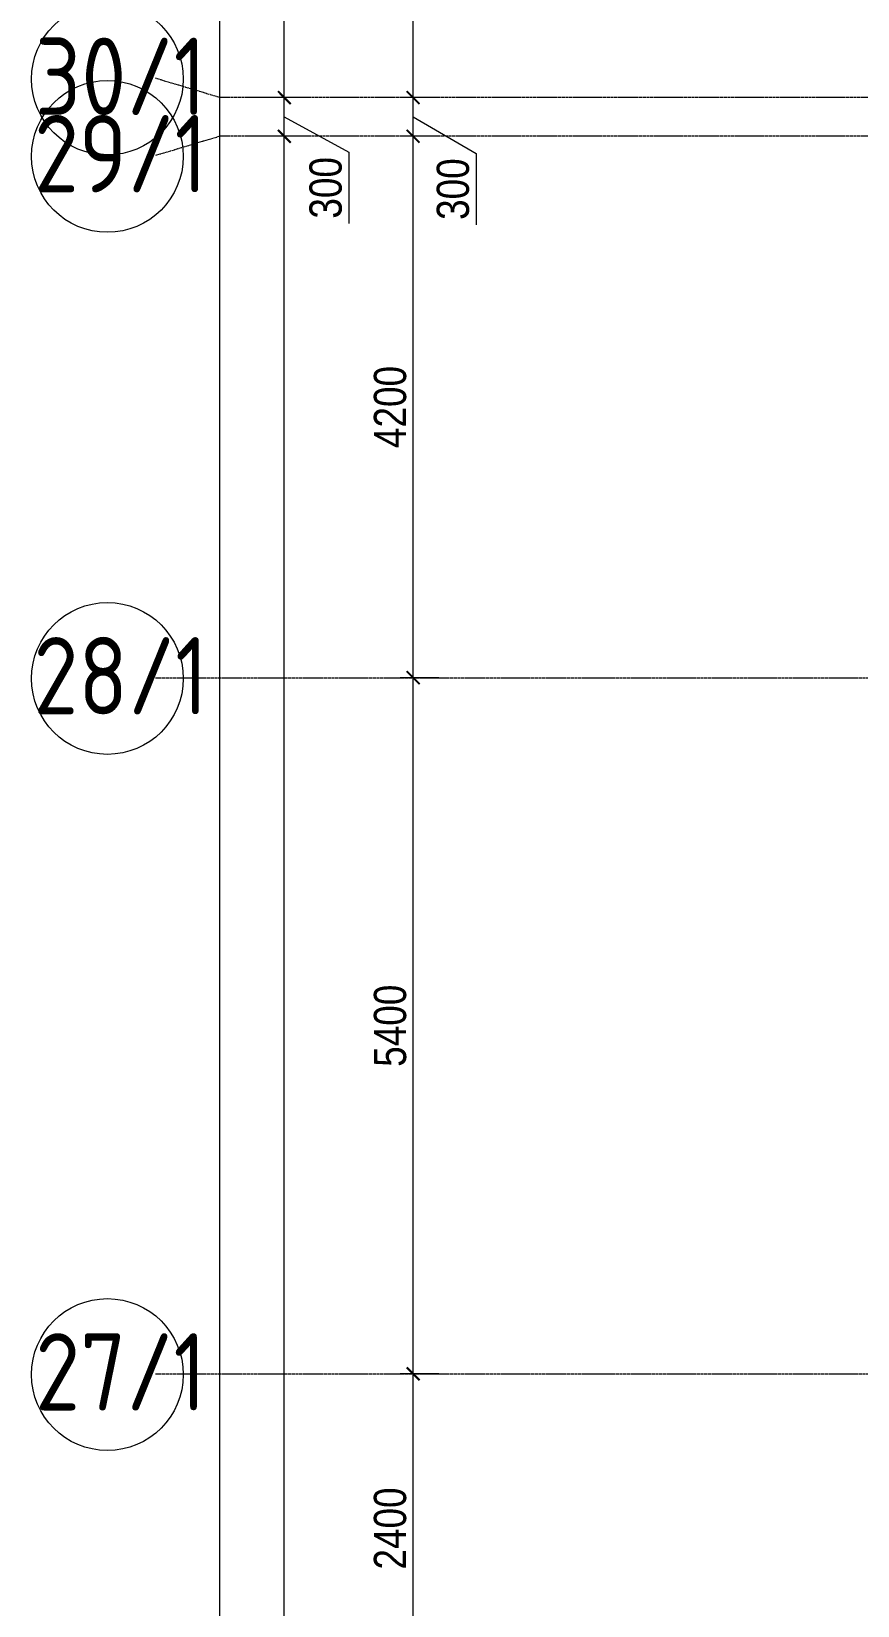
# Model space of a CAD drawing. Header units: millimetres. Extents: x -231292 to 573618, y -153144 to 564035.
# Drawn here: x -228692 to -222281, y 244298 to 256508 of the extents above; entities that cross this region are included whole.
import ezdxf
from ezdxf.enums import TextEntityAlignment as Align

# ---------------------------------------------------------------- set-up
doc = ezdxf.new("R2010")
doc.units = ezdxf.units.MM
doc.linetypes.add('CENTER2', pattern=[28.575, 19.05, -3.175, 3.175, -3.175])
doc.layers.get('0').update_dxf_attribs({"color": 250})
doc.layers.get('Defpoints').update_dxf_attribs({"color": 250})
doc.layers.add('РД_Оси_100', color=250, linetype='Continuous', lineweight=0)
doc.layers.add('РД_Оси_размер', color=250, linetype='Continuous', lineweight=0)
doc.styles.add('style1', font='ARIALN.TTF')
doc.styles.add('ккк', font='isocpeur.ttf', dxfattribs={"width": 0.85, "oblique": 15})
doc.dimstyles.new('Dim100_ареал', dxfattribs={"dimscale": 100, "dimtxt": 2.5, "dimasz": 1, "dimexe": 1, "dimexo": 1, "dimgap": 0.5, "dimtad": 1, "dimzin": 12, "dimdsep": 46, "dimtxsty": 'style1', "dimblk": 'ARCHTICK', "dimcen": 1, "dimdle": 1, "dimclrd": 256, "dimclre": 256, "dimaunit": 1, "dimadec": 0, "dimazin": 3, "dimtfac": 1, "dimtmove": 1, "dimatfit": 3, "dimldrblk": 'OPEN30', "dimfxl": 2, "dimfxlon": 1, "dimtolj": 1, "dimtzin": 0, "dimlwd": 9, "dimlwe": 9, "dimarcsym": 0})

# ---------------------------------------------------------------- blocks, each defined once
blk = doc.blocks.new('A-iden')
at = {"linetype": 'Continuous', "lineweight": 5}
blk.add_circle((-0.73, -4.06), 5.89, dxfattribs=at)
at = {"color": 0, "linetype": 'Continuous', "lineweight": 20, "style": 'ккк', "width": 0.85}
blk.add_attdef('ID', text='', height=6, dxfattribs=at).set_placement((0.31, -3.85), align=Align.MIDDLE_CENTER)
blk = doc.blocks.new('_ArchTick')
at = {"color": 0, "linetype": 'ByBlock', "const_width": 0.15}
blk.add_lwpolyline([(-0.5, -0.5), (0.5, 0.5)], dxfattribs=at)
blk = doc.blocks.new('*D355')
at = {"layer": 'Defpoints', "color": 0, "transparency": 16777216}
for p in [(-5455, 134700), (-2955, 134700), (-2955, 0)]:
    blk.add_point(p, dxfattribs=at)
at = {"layer": 'РД_Оси_размер', "lineweight": 9, "transparency": 16777216}
for p, q in [((-5255, 134700), (-5555, 134700)), ((-5455, -100), (-5455, 134800)), ((-5255, 0), (-5555, 0))]:
    blk.add_line(p, q, dxfattribs=at)
at = {"layer": 'РД_Оси_размер', "lineweight": 9, "transparency": 16777216, "xscale": 100, "yscale": 100, "zscale": 100}
for p, rotation in [((-5455, 134700), 90), ((-5455, 0), 270)]:
    blk.add_blockref('_ArchTick', p, dxfattribs=dict(at, rotation=rotation))
at = {"layer": 'РД_Оси_размер', "color": 0, "transparency": 16777216, "insert": (-5633, 67350), "char_height": 250, "attachment_point": 5, "rotation": 90, "style": 'style1'}
blk.add_mtext('\\A1;134700', dxfattribs=at)
blk = doc.blocks.new('_Open30')
at = {"color": 0, "linetype": 'ByBlock', "lineweight": -2}
for p, q in [((-1, 0.27), (0, 0)), ((0, 0), (-1, -0.27)), ((0, 0), (-1, 0))]:
    blk.add_line(p, q, dxfattribs=at)
blk = doc.blocks.new('*D379')
at = {"layer": 'Defpoints', "color": 0, "transparency": 16777216}
for p in [(-3955, 90900), (-2955, 90900), (-2955, 88500)]:
    blk.add_point(p, dxfattribs=at)
at = {"layer": 'РД_Оси_размер', "lineweight": 9, "transparency": 16777216}
for p, q in [((-3955, 88400), (-3955, 91000)), ((-3755, 90900), (-4055, 90900)), ((-3755, 88500), (-4055, 88500))]:
    blk.add_line(p, q, dxfattribs=at)
at = {"layer": 'РД_Оси_размер', "lineweight": 9, "transparency": 16777216, "xscale": 100, "yscale": 100, "zscale": 100}
for p, rotation in [((-3955, 90900), 90), ((-3955, 88500), 270)]:
    blk.add_blockref('_ArchTick', p, dxfattribs=dict(at, rotation=rotation))
at = {"layer": 'РД_Оси_размер', "color": 0, "transparency": 16777216, "insert": (-4133, 89700), "char_height": 250, "attachment_point": 5, "rotation": 90, "style": 'style1'}
blk.add_mtext('\\A1;2400', dxfattribs=at)
blk = doc.blocks.new('*D380')
at = {"layer": 'Defpoints', "color": 0, "transparency": 16777216}
for p in [(-3955, 96300), (-2955, 96300), (-2955, 90900)]:
    blk.add_point(p, dxfattribs=at)
at = {"layer": 'РД_Оси_размер', "lineweight": 9, "transparency": 16777216}
for p, q in [((-3955, 90800), (-3955, 96400)), ((-3755, 96300), (-4055, 96300)), ((-3755, 90900), (-4055, 90900))]:
    blk.add_line(p, q, dxfattribs=at)
at = {"layer": 'РД_Оси_размер', "lineweight": 9, "transparency": 16777216, "xscale": 100, "yscale": 100, "zscale": 100}
for p, rotation in [((-3955, 96300), 90), ((-3955, 90900), 270)]:
    blk.add_blockref('_ArchTick', p, dxfattribs=dict(at, rotation=rotation))
at = {"layer": 'РД_Оси_размер', "color": 0, "transparency": 16777216, "insert": (-4133, 93600), "char_height": 250, "attachment_point": 5, "rotation": 90, "style": 'style1'}
blk.add_mtext('\\A1;5400', dxfattribs=at)
blk = doc.blocks.new('*D381')
at = {"layer": 'Defpoints', "color": 0, "transparency": 16777216}
for p in [(-3955, 100500), (-2955, 100500), (-2955, 96300)]:
    blk.add_point(p, dxfattribs=at)
at = {"layer": 'РД_Оси_размер', "lineweight": 9, "transparency": 16777216}
for p, q in [((-3755, 100500), (-4055, 100500)), ((-3955, 96200), (-3955, 100600)), ((-3755, 96300), (-4055, 96300))]:
    blk.add_line(p, q, dxfattribs=at)
at = {"layer": 'РД_Оси_размер', "lineweight": 9, "transparency": 16777216, "xscale": 100, "yscale": 100, "zscale": 100}
for p, rotation in [((-3955, 100500), 90), ((-3955, 96300), 270)]:
    blk.add_blockref('_ArchTick', p, dxfattribs=dict(at, rotation=rotation))
at = {"layer": 'РД_Оси_размер', "color": 0, "transparency": 16777216, "insert": (-4133, 98400), "char_height": 250, "attachment_point": 5, "rotation": 90, "style": 'style1'}
blk.add_mtext('\\A1;4200', dxfattribs=at)
blk = doc.blocks.new('*D382')
at = {"layer": 'Defpoints', "color": 0, "transparency": 16777216}
for p in [(-3955, 100800), (-2955, 100800), (-2955, 100500)]:
    blk.add_point(p, dxfattribs=at)
at = {"layer": 'РД_Оси_размер', "lineweight": 9, "transparency": 16777216}
for p, q in [((-3955, 100400), (-3955, 100900)), ((-3755, 100800), (-4055, 100800)), ((-3955, 100650), (-3467, 100366)), ((-3755, 100500), (-4055, 100500)), ((-3467, 100366), (-3467, 99814))]:
    blk.add_line(p, q, dxfattribs=at)
at = {"layer": 'РД_Оси_размер', "lineweight": 9, "transparency": 16777216, "xscale": 100, "yscale": 100, "zscale": 100}
for p, rotation in [((-3955, 100800), 90), ((-3955, 100500), 270)]:
    blk.add_blockref('_ArchTick', p, dxfattribs=dict(at, rotation=rotation))
at = {"layer": 'РД_Оси_размер', "color": 0, "transparency": 16777216, "insert": (-3645, 100090), "char_height": 250, "attachment_point": 5, "rotation": 90, "style": 'style1'}
blk.add_mtext('\\A1;300', dxfattribs=at)
blk = doc.blocks.new('*D383')
at = {"layer": 'Defpoints', "color": 0, "transparency": 16777216}
for p in [(-3955, 104100), (-2955, 104100), (-2955, 100800)]:
    blk.add_point(p, dxfattribs=at)
at = {"layer": 'РД_Оси_размер', "lineweight": 9, "transparency": 16777216}
for p, q in [((-3955, 100700), (-3955, 104200)), ((-3755, 104100), (-4055, 104100)), ((-3755, 100800), (-4055, 100800))]:
    blk.add_line(p, q, dxfattribs=at)
at = {"layer": 'РД_Оси_размер', "lineweight": 9, "transparency": 16777216, "xscale": 100, "yscale": 100, "zscale": 100}
for p, rotation in [((-3955, 104100), 90), ((-3955, 100800), 270)]:
    blk.add_blockref('_ArchTick', p, dxfattribs=dict(at, rotation=rotation))
at = {"layer": 'РД_Оси_размер', "color": 0, "transparency": 16777216, "insert": (-4133, 102450), "char_height": 250, "attachment_point": 5, "rotation": 90, "style": 'style1'}
blk.add_mtext('\\A1;3300', dxfattribs=at)
blk = doc.blocks.new('*D400')
at = {"layer": 'Defpoints', "color": 0, "transparency": 16777216}
for p in [(-4955, 100500), (-2955, 100500), (-2955, 68700)]:
    blk.add_point(p, dxfattribs=at)
at = {"layer": 'РД_Оси_размер', "lineweight": 9, "transparency": 16777216}
for p, q in [((-4755, 100500), (-5055, 100500)), ((-4955, 68600), (-4955, 100600)), ((-4755, 68700), (-5055, 68700))]:
    blk.add_line(p, q, dxfattribs=at)
at = {"layer": 'РД_Оси_размер', "lineweight": 9, "transparency": 16777216, "xscale": 100, "yscale": 100, "zscale": 100}
for p, rotation in [((-4955, 100500), 90), ((-4955, 68700), 270)]:
    blk.add_blockref('_ArchTick', p, dxfattribs=dict(at, rotation=rotation))
at = {"layer": 'РД_Оси_размер', "color": 0, "transparency": 16777216, "insert": (-5133, 84600), "char_height": 250, "attachment_point": 5, "rotation": 90, "style": 'style1'}
blk.add_mtext('\\A1;31800', dxfattribs=at)
blk = doc.blocks.new('*D401')
at = {"layer": 'Defpoints', "color": 0, "transparency": 16777216}
for p in [(-4955, 100800), (-2955, 100800), (-2955, 100500)]:
    blk.add_point(p, dxfattribs=at)
at = {"layer": 'РД_Оси_размер', "lineweight": 9, "transparency": 16777216}
for p, q in [((-4955, 100400), (-4955, 100900)), ((-4755, 100800), (-5055, 100800)), ((-4955, 100650), (-4455, 100376)), ((-4755, 100500), (-5055, 100500)), ((-4455, 100376), (-4455, 99824))]:
    blk.add_line(p, q, dxfattribs=at)
at = {"layer": 'РД_Оси_размер', "lineweight": 9, "transparency": 16777216, "xscale": 100, "yscale": 100, "zscale": 100}
for p, rotation in [((-4955, 100800), 90), ((-4955, 100500), 270)]:
    blk.add_blockref('_ArchTick', p, dxfattribs=dict(at, rotation=rotation))
at = {"layer": 'РД_Оси_размер', "color": 0, "transparency": 16777216, "insert": (-4633, 100100), "char_height": 250, "attachment_point": 5, "rotation": 90, "style": 'style1'}
blk.add_mtext('\\A1;300', dxfattribs=at)
blk = doc.blocks.new('*D402')
at = {"layer": 'Defpoints', "color": 0, "transparency": 16777216}
for p in [(-4955, 134700), (-2955, 134700), (-2955, 100800)]:
    blk.add_point(p, dxfattribs=at)
at = {"layer": 'РД_Оси_размер', "lineweight": 9, "transparency": 16777216}
for p, q in [((-4755, 134700), (-5055, 134700)), ((-4955, 100700), (-4955, 134800)), ((-4755, 100800), (-5055, 100800))]:
    blk.add_line(p, q, dxfattribs=at)
at = {"layer": 'РД_Оси_размер', "lineweight": 9, "transparency": 16777216, "xscale": 100, "yscale": 100, "zscale": 100}
for p, rotation in [((-4955, 134700), 90), ((-4955, 100800), 270)]:
    blk.add_blockref('_ArchTick', p, dxfattribs=dict(at, rotation=rotation))
at = {"layer": 'РД_Оси_размер', "color": 0, "transparency": 16777216, "insert": (-5133, 117750), "char_height": 250, "attachment_point": 5, "rotation": 90, "style": 'style1'}
blk.add_mtext('\\A1;33900', dxfattribs=at)
blk = doc.blocks.new('СОШ_2200_АР_ОСИ_М100_28.05.24')
at = {"layer": 'РД_Оси_100', "linetype": 'CENTER2'}
for p, q in [((-5954.958, 96300), (119910, 96300)), ((-5954.958, 90900), (119910, 90900))]:
    blk.add_line(p, q, dxfattribs=at)
for points in [[(119910, 100950), (119410, 100800), (-5454.958, 100800), (-5954.958, 100950)], [(119910, 100350), (119410, 100500), (-5454.958, 100500), (-5954.958, 100350)]]:
    blk.add_lwpolyline(points, dxfattribs=at)
at = {"layer": 'РД_Оси_100', "color": 0, "xscale": 100, "yscale": 100, "zscale": 100}
for p, values in [((-6254.958, 101350), {'ID': '30/1'}), ((-6254.958, 100750), {'ID': '29/1'}), ((-6254.958, 96700), {'ID': '28/1'}), ((-6254.958, 91300), {'ID': '27/1'})]:
    blk.add_blockref('A-iden', p, dxfattribs=at).add_auto_attribs(values)
at = {"layer": 'РД_Оси_размер'}
for base, p1, p2, picture, middle in [((-5454.958, 134700), (-2954.958, 0), (-2954.958, 134700), '*D355', (-5632.601, 67350)), ((-4954.958, 134700), (-2954.958, 100800), (-2954.958, 134700), '*D402', (-5132.601, 117750)), ((-3954.958, 104100), (-2954.958, 100800), (-2954.958, 104100), '*D383', (-4132.601, 102450)), ((-4954.958, 100500), (-2954.958, 68700), (-2954.958, 100500), '*D400', (-5132.601, 84600)), ((-3954.958, 100500), (-2954.958, 96300), (-2954.958, 100500), '*D381', (-4132.601, 98400)), ((-3954.958, 96300), (-2954.958, 90900), (-2954.958, 96300), '*D380', (-4132.601, 93600)), ((-3954.958, 90900), (-2954.958, 88500), (-2954.958, 90900), '*D379', (-4132.601, 89700))]:
    dim = blk.add_linear_dim(base=base, p1=p1, p2=p2, angle=90, dimstyle='Dim100_ареал', dxfattribs=at)
    dim.commit()
    dim.dimension.update_dxf_attribs({"geometry": picture, "text_midpoint": middle})
for base, picture, middle in [((-4954.958, 100800), '*D401', (-4454.958, 100325.718)), ((-3954.958, 100800), '*D382', (-3467.196, 100316.233))]:
    dim = blk.add_linear_dim(base=base, p1=(-2954.958, 100500), p2=(-2954.958, 100800), angle=90, dimstyle='Dim100_ареал', dxfattribs=at)
    dim.commit()
    dim.dimension.update_dxf_attribs({"geometry": picture, "text_midpoint": middle, "dimtype": 160})

msp = doc.modelspace()

# ---------------------------------------------------------------- block references
at = {"layer": 'РД_Оси_100'}
msp.add_blockref('СОШ_2200_АР_ОСИ_М100_28.05.24', (-221774.956, 155195.168), dxfattribs=at)

doc.saveas('drawing.dxf')
